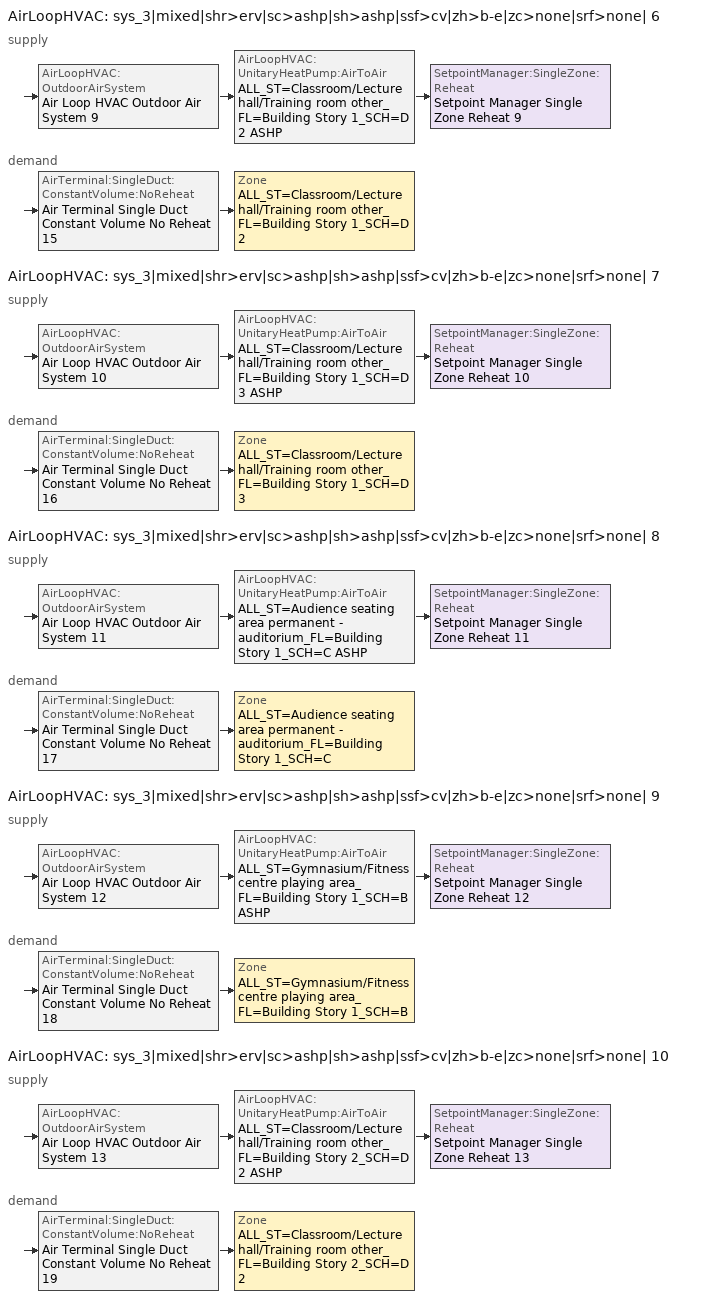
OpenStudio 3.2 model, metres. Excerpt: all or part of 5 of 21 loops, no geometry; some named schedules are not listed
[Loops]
AirLoopHVAC 'sys_3|mixed|shr>erv|sc>ashp|sh>ashp|ssf>cv|zh>b-e|zc>none|srf>none| 6'
 supply: AirLoopHVAC:OutdoorAirSystem 'Air Loop HVAC Outdoor Air System 9' > AirLoopHVAC:UnitaryHeatPump:AirToAir 'ALL_ST=Classroom/Lecture hall/Training room other_FL=Building Story 1_SCH=D 2 ASHP' > SetpointManager:SingleZone:Reheat 'Setpoint Manager Single Zone Reheat 9'
 demand: AirTerminal:SingleDuct:ConstantVolume:NoReheat 'Air Terminal Single Duct Constant Volume No Reheat 15' > Zone 'ALL_ST=Classroom/Lecture hall/Training room other_FL=Building Story 1_SCH=D 2'
AirLoopHVAC 'sys_3|mixed|shr>erv|sc>ashp|sh>ashp|ssf>cv|zh>b-e|zc>none|srf>none| 7'
 supply: AirLoopHVAC:OutdoorAirSystem 'Air Loop HVAC Outdoor Air System 10' > AirLoopHVAC:UnitaryHeatPump:AirToAir 'ALL_ST=Classroom/Lecture hall/Training room other_FL=Building Story 1_SCH=D 3 ASHP' > SetpointManager:SingleZone:Reheat 'Setpoint Manager Single Zone Reheat 10'
 demand: AirTerminal:SingleDuct:ConstantVolume:NoReheat 'Air Terminal Single Duct Constant Volume No Reheat 16' > Zone 'ALL_ST=Classroom/Lecture hall/Training room other_FL=Building Story 1_SCH=D 3'
AirLoopHVAC 'sys_3|mixed|shr>erv|sc>ashp|sh>ashp|ssf>cv|zh>b-e|zc>none|srf>none| 8'
 supply: AirLoopHVAC:OutdoorAirSystem 'Air Loop HVAC Outdoor Air System 11' > AirLoopHVAC:UnitaryHeatPump:AirToAir 'ALL_ST=Audience seating area permanent - auditorium_FL=Building Story 1_SCH=C ASHP' > SetpointManager:SingleZone:Reheat 'Setpoint Manager Single Zone Reheat 11'
 demand: AirTerminal:SingleDuct:ConstantVolume:NoReheat 'Air Terminal Single Duct Constant Volume No Reheat 17' > Zone 'ALL_ST=Audience seating area permanent - auditorium_FL=Building Story 1_SCH=C'
AirLoopHVAC 'sys_3|mixed|shr>erv|sc>ashp|sh>ashp|ssf>cv|zh>b-e|zc>none|srf>none| 9'
 supply: AirLoopHVAC:OutdoorAirSystem 'Air Loop HVAC Outdoor Air System 12' > AirLoopHVAC:UnitaryHeatPump:AirToAir 'ALL_ST=Gymnasium/Fitness centre playing area_FL=Building Story 1_SCH=B ASHP' > SetpointManager:SingleZone:Reheat 'Setpoint Manager Single Zone Reheat 12'
 demand: AirTerminal:SingleDuct:ConstantVolume:NoReheat 'Air Terminal Single Duct Constant Volume No Reheat 18' > Zone 'ALL_ST=Gymnasium/Fitness centre playing area_FL=Building Story 1_SCH=B'
AirLoopHVAC 'sys_3|mixed|shr>erv|sc>ashp|sh>ashp|ssf>cv|zh>b-e|zc>none|srf>none| 10'
 supply: AirLoopHVAC:OutdoorAirSystem 'Air Loop HVAC Outdoor Air System 13' > AirLoopHVAC:UnitaryHeatPump:AirToAir 'ALL_ST=Classroom/Lecture hall/Training room other_FL=Building Story 2_SCH=D 2 ASHP' > SetpointManager:SingleZone:Reheat 'Setpoint Manager Single Zone Reheat 13'
 demand: AirTerminal:SingleDuct:ConstantVolume:NoReheat 'Air Terminal Single Duct Constant Volume No Reheat 19' > Zone 'ALL_ST=Classroom/Lecture hall/Training room other_FL=Building Story 2_SCH=D 2'
[Sizing:Zone] Zone Cooling Design Supply Air Temperature Input Method=TemperatureDifference; Zone Cooling Design Supply Air Temperature {C}=14; Zone Cooling Design Supply Air Temperature Difference {deltaC}=11; Zone Heating Design Supply Air Temperature Input Method=TemperatureDifference; Zone Heating Design Supply Air Temperature {C}=40; Zone Heating Design Supply Air Temperature Difference {deltaC}=21; Zone Cooling Design Supply Air Humidity Ratio {kg-H2O/kg-air}=0.0085; Zone Heating Design Supply Air Humidity Ratio {kg-H2O/kg-air}=0.008; Zone Heating Sizing Factor=1.3; Zone Cooling Sizing Factor=1; Cooling Design Air Flow Method=DesignDay; Heating Design Air Flow Method=DesignDay; Account for Dedicated Outdoor Air System=No; Dedicated Outdoor Air System Control Strategy=NeutralSupplyAir; Dedicated Outdoor Air Low Setpoint Temperature for Design {C}=autosize; Dedicated Outdoor Air High Setpoint Temperature for Design {C}=autosize
ALL_ST=Classroom/Lecture hall/Training room other_FL=Building Story 1_SCH=D 2; ALL_ST=Classroom/Lecture hall/Training room other_FL=Building Story 1_SCH=D 3; ALL_ST=Audience seating area permanent - auditorium_FL=Building Story 1_SCH=C; ALL_ST=Gymnasium/Fitness centre playing area_FL=Building Story 1_SCH=B; ALL_ST=Classroom/Lecture hall/Training room other_FL=Building Story 2_SCH=D 2
[Zone equipment]
ALL_ST=Classroom/Lecture hall/Training room other_FL=Building Story 1_SCH=D 2: Zone HVAC Baseboard Convective Electric 15, Air Terminal Single Duct Constant Volume No Reheat 15
ALL_ST=Classroom/Lecture hall/Training room other_FL=Building Story 1_SCH=D 3: Zone HVAC Baseboard Convective Electric 16, Air Terminal Single Duct Constant Volume No Reheat 16
ALL_ST=Audience seating area permanent - auditorium_FL=Building Story 1_SCH=C: Zone HVAC Baseboard Convective Electric 17, Air Terminal Single Duct Constant Volume No Reheat 17
ALL_ST=Gymnasium/Fitness centre playing area_FL=Building Story 1_SCH=B: Zone HVAC Baseboard Convective Electric 18, Air Terminal Single Duct Constant Volume No Reheat 18
ALL_ST=Classroom/Lecture hall/Training room other_FL=Building Story 2_SCH=D 2: Zone HVAC Baseboard Convective Electric 19, Air Terminal Single Duct Constant Volume No Reheat 19
[AirLoopHVAC] Design Supply Air Flow Rate {m3/s}=autosize; Design Return Air Flow Fraction of Supply Air Flow=1
Name | Availability Schedule
sys_3|mixed|shr>erv|sc>ashp|sh>ashp|ssf>cv|zh>b-e|zc>none|srf>none| 6 | sys_3|mixed|shr>none|sc>ashp|sh>ashp|ssf>cv|zh>b-e|zc>none|srf>none| 6 Occ Sch
sys_3|mixed|shr>erv|sc>ashp|sh>ashp|ssf>cv|zh>b-e|zc>none|srf>none| 7 | sys_3|mixed|shr>none|sc>ashp|sh>ashp|ssf>cv|zh>b-e|zc>none|srf>none| 7 Occ Sch
sys_3|mixed|shr>erv|sc>ashp|sh>ashp|ssf>cv|zh>b-e|zc>none|srf>none| 8 | sys_3|mixed|shr>none|sc>ashp|sh>ashp|ssf>cv|zh>b-e|zc>none|srf>none| 8 Occ Sch
sys_3|mixed|shr>erv|sc>ashp|sh>ashp|ssf>cv|zh>b-e|zc>none|srf>none| 9 | sys_3|mixed|shr>none|sc>ashp|sh>ashp|ssf>cv|zh>b-e|zc>none|srf>none| 9 Occ Sch
sys_3|mixed|shr>erv|sc>ashp|sh>ashp|ssf>cv|zh>b-e|zc>none|srf>none| 10 | sys_3|mixed|shr>none|sc>ashp|sh>ashp|ssf>cv|zh>b-e|zc>none|srf>none| 10 Occ Sch
[Sizing:System] Type of Load to Size On=Sensible; Design Outdoor Air Flow Rate {m3/s}=Autosize; Central Heating Maximum System Air Flow Ratio=1; Preheat Design Temperature {C}=7; Preheat Design Humidity Ratio {kg-H2O/kg-Air}=0.008; Precool Design Temperature {C}=13; Precool Design Humidity Ratio {kg-H2O/kg-Air}=0.008; Central Cooling Design Supply Air Temperature {C}=13; Central Heating Design Supply Air Temperature {C}=43; Sizing Option=NonCoincident; 100% Outdoor Air in Cooling=No; 100% Outdoor Air in Heating=No; Central Cooling Design Supply Air Humidity Ratio {kg-H2O/kg-Air}=0.0085; Central Heating Design Supply Air Humidity Ratio {kg-H2O/kg-Air}=0.008; Cooling Design Air Flow Method=DesignDay; Cooling Design Air Flow Rate {m3/s}=0; Heating Design Air Flow Method=DesignDay; Heating Design Air Flow Rate {m3/s}=0; System Outdoor Air Method=ZoneSum; Zone Maximum Outdoor Air Fraction=1; Cooling Supply Air Flow Rate Per Floor Area {m3/s-m2}=0.00996765; Cooling Fraction of Autosized Cooling Supply Air Flow Rate=1; Cooling Supply Air Flow Rate Per Unit Cooling Capacity {m3/s-W}=3.94755e-05; Heating Supply Air Flow Rate Per Floor Area {m3/s-m2}=0.00996765; Heating Fraction of Autosized Heating Supply Air Flow Rate=1; Heating Fraction of Autosized Cooling Supply Air Flow Rate=1; Heating Supply Air Flow Rate Per Unit Heating Capacity {m3/s-W}=3.15882e-05; Cooling Design Capacity Method=CoolingDesignCapacity; Cooling Design Capacity {W}=autosize; Cooling Design Capacity Per Floor Area {W/m2}=234.7; Fraction of Autosized Cooling Design Capacity=1; Heating Design Capacity Method=HeatingDesignCapacity; Heating Design Capacity {W}=autosize; Heating Design Capacity Per Floor Area {W/m2}=157; Fraction of Autosized Heating Design Capacity=1; Central Cooling Capacity Control Method=OnOff
sys_3|mixed|shr>erv|sc>ashp|sh>ashp|ssf>cv|zh>b-e|zc>none|srf>none| 6; sys_3|mixed|shr>erv|sc>ashp|sh>ashp|ssf>cv|zh>b-e|zc>none|srf>none| 7; sys_3|mixed|shr>erv|sc>ashp|sh>ashp|ssf>cv|zh>b-e|zc>none|srf>none| 8; sys_3|mixed|shr>erv|sc>ashp|sh>ashp|ssf>cv|zh>b-e|zc>none|srf>none| 9; sys_3|mixed|shr>erv|sc>ashp|sh>ashp|ssf>cv|zh>b-e|zc>none|srf>none| 10
[Fan:OnOff] Availability Schedule=Always On Discrete; Fan Total Efficiency=0.39975; Maximum Flow Rate {m3/s}=autosize; Motor Efficiency=0.615; Motor In Airstream Fraction=1
Name | Pressure Rise {Pa} | Fan Power Ratio Function of Speed Ratio Curve | Fan Efficiency Ratio Function of Speed Ratio Curve
Fan On Off 9 | 1110.94 | Fan On Off Power Curve 8 | Fan On Off Efficiency Curve 8
Fan On Off 10 | 1110.94 | Fan On Off Power Curve 9 | Fan On Off Efficiency Curve 9
Fan On Off 11 | 1018.77 | Fan On Off Power Curve 10 | Fan On Off Efficiency Curve 10
Fan On Off 12 | 1110.94 | Fan On Off Power Curve 11 | Fan On Off Efficiency Curve 11
Fan On Off 13 | 622.722 | Fan On Off Power Curve 12 | Fan On Off Efficiency Curve 12
[Coil:Cooling:DX:SingleSpeed] Availability Schedule=Always On Discrete; Rated Total Cooling Capacity {W}=autosize; Rated Sensible Heat Ratio=autosize; Rated Air Flow Rate {m3/s}=autosize; Rated Evaporator Fan Power Per Volume Flow Rate {W/(m3/s)}=773.3; Total Cooling Capacity Function of Temperature Curve=DXCOOL-NECB2011-REF-CAPFT; Total Cooling Capacity Function of Flow Fraction Curve=DXCOOL-NECB2011-REF-CAPFFLOW; Energy Input Ratio Function of Temperature Curve=DXCOOL-NECB2011-REF-COOLEIRFT; Energy Input Ratio Function of Flow Fraction Curve=DXCOOL-NECB2011-REF-COOLEIRFFLOW; Part Load Fraction Correlation Curve=DXCOOL-NECB2011-REF-COOLPLFFPLR; Minimum Outdoor Dry-Bulb Temperature for Compressor Operation {C}=-25; Condenser Type=AirCooled; Evaporative Condenser Effectiveness=0; Evaporative Condenser Air Flow Rate {m3/s}=Autosize; Evaporative Condenser Pump Rated Power Consumption {W}=Autosize; Crankcase Heater Capacity {W}=0; Maximum Outdoor Dry-Bulb Temperature for Crankcase Heater Operation {C}=0; Basin Heater Capacity {W/K}=0; Basin Heater Setpoint Temperature {C}=10
Name | Rated COP {W/W}
CoilCoolingDXSingleSpeed_ashp 8 317kBtu/hr 9.3EER; CoilCoolingDXSingleSpeed_ashp 9 308kBtu/hr 9.3EER; CoilCoolingDXSingleSpeed_ashp 10 638kBtu/hr 9.3EER; CoilCoolingDXSingleSpeed_ashp 11 300kBtu/hr 9.3EER | 3.23281
CoilCoolingDXSingleSpeed_ashp 12 95kBtu/hr 10.8EER | 3.73224
[Coil:Heating:DX:SingleSpeed] Availability Schedule=Always On Discrete; Rated Air Flow Rate {m3/s}=Autosize; Rated Supply Fan Power Per Volume Flow Rate {W/(m3/s)}=773.3; Total Heating Capacity Function of Temperature Curve=DXHEAT-NECB2011-REF-CAPFT; Total Heating Capacity Function of Flow Fraction Curve=DXHEAT-NECB2011-REF-CAPFFLOW; Energy Input Ratio Function of Temperature Curve=DXHEAT-NECB2011-REF-EIRFT; Energy Input Ratio Function of Flow Fraction Curve=DXHEAT-NECB2011-REF-EIRFFLOW; Part Load Fraction Correlation Curve=DXHEAT-NECB2011-REF-PLFFPLR; Minimum Outdoor Dry-Bulb Temperature for Compressor Operation {C}=-10; Defrost Strategy=Resistive; Defrost Control=Timed; Defrost Time Period Fraction=0.166667; Resistive Defrost Heater Capacity {W}=2000
Name | Rated Total Heating Capacity {W} | Rated COP {W/W}
CoilHeatingDXSingleSpeed_ashp 8 230 Clg kBtu/hr 3.2COPH | 67342.6 | 3.50723
CoilHeatingDXSingleSpeed_ashp 9 223 Clg kBtu/hr 3.2COPH | 65378.3 | 3.50405
CoilHeatingDXSingleSpeed_ashp 10 462 Clg kBtu/hr 3.2COPH | 135417 | 3.61723
CoilHeatingDXSingleSpeed_ashp 11 218 Clg kBtu/hr 3.2COPH | 63772.2 | 3.50146
CoilHeatingDXSingleSpeed_ashp 12 69 Clg kBtu/hr 3.3COPH | 20235.1 | 3.53832
[Controller:OutdoorAir] Minimum Outdoor Air Flow Rate {m3/s}=autosize; Maximum Outdoor Air Flow Rate {m3/s}=Autosize; Economizer Control Type=DifferentialEnthalpy; Economizer Control Action Type=ModulateFlow; Lockout Type=NoLockout; Minimum Limit Type=FixedMinimum; High Humidity Control=No; Heat Recovery Bypass Control Type=BypassWhenOAFlowGreaterThanMinimum
Name | Minimum Outdoor Air Schedule | Controller Mechanical Ventilation
Controller Outdoor Air 9 | sys_3|mixed|shr>none|sc>ashp|sh>ashp|ssf>cv|zh>b-e|zc>none|srf>none| 6 Occ Sch | Controller Mechanical Ventilation 9
Controller Outdoor Air 10 | sys_3|mixed|shr>none|sc>ashp|sh>ashp|ssf>cv|zh>b-e|zc>none|srf>none| 7 Occ Sch | Controller Mechanical Ventilation 10
Controller Outdoor Air 11 | sys_3|mixed|shr>none|sc>ashp|sh>ashp|ssf>cv|zh>b-e|zc>none|srf>none| 8 Occ Sch | Controller Mechanical Ventilation 11
Controller Outdoor Air 12 | sys_3|mixed|shr>none|sc>ashp|sh>ashp|ssf>cv|zh>b-e|zc>none|srf>none| 9 Occ Sch | Controller Mechanical Ventilation 12
Controller Outdoor Air 13 | sys_3|mixed|shr>none|sc>ashp|sh>ashp|ssf>cv|zh>b-e|zc>none|srf>none| 10 Occ Sch | Controller Mechanical Ventilation 13
[Controller:MechanicalVentilation] Availability Schedule=Always On Discrete; System Outdoor Air Method=ZoneSum
Controller Mechanical Ventilation 9; Controller Mechanical Ventilation 10; Controller Mechanical Ventilation 11; Controller Mechanical Ventilation 12; Controller Mechanical Ventilation 13
[AirLoopHVAC:OutdoorAirSystem]
Name | Controller
Air Loop HVAC Outdoor Air System 9 | Controller Outdoor Air 9
Air Loop HVAC Outdoor Air System 10 | Controller Outdoor Air 10
Air Loop HVAC Outdoor Air System 11 | Controller Outdoor Air 11
Air Loop HVAC Outdoor Air System 12 | Controller Outdoor Air 12
Air Loop HVAC Outdoor Air System 13 | Controller Outdoor Air 13
[Coil:Heating:Gas] Availability Schedule=Always On Discrete; Gas Burner Efficiency=0.81; Nominal Capacity {W}=AutoSize; Parasitic Electric Load {W}=0; Part Load Fraction Correlation Curve=FURNACE-EFFPLR-NECB2011; Parasitic Gas Load {W}=0
Coil Heating Gas 9; Coil Heating Gas 10; Coil Heating Gas 11; Coil Heating Gas 12; Coil Heating Gas 13
[AirLoopHVAC:UnitaryHeatPump:AirToAir] Availability Schedule=Always On Discrete; Supply Air Flow Rate During Cooling Operation {m3/s}=Autosize; Supply Air Flow Rate During Heating Operation {m3/s}=Autosize; Maximum Supply Air Temperature from Supplemental Heater {C}=Autosize
Name | Controlling Zone or Thermostat Location | Supply Air Fan | Heating Coil | Cooling Coil | Supplemental Heating Coil | Supply Air Fan Operating Mode Schedule
ALL_ST=Classroom/Lecture hall/Training room other_FL=Building Story 1_SCH=D 2 ASHP | ALL_ST=Classroom/Lecture hall/Training room other_FL=Building Story 1_SCH=D 2 | Fan On Off 9 | CoilHeatingDXSingleSpeed_ashp 8 230 Clg kBtu/hr 3.2COPH | CoilCoolingDXSingleSpeed_ashp 8 317kBtu/hr 9.3EER | Coil Heating Gas 9 | sys_3|mixed|shr>none|sc>ashp|sh>ashp|ssf>cv|zh>b-e|zc>none|srf>none| 6 Occ Sch
ALL_ST=Classroom/Lecture hall/Training room other_FL=Building Story 1_SCH=D 3 ASHP | ALL_ST=Classroom/Lecture hall/Training room other_FL=Building Story 1_SCH=D 3 | Fan On Off 10 | CoilHeatingDXSingleSpeed_ashp 9 223 Clg kBtu/hr 3.2COPH | CoilCoolingDXSingleSpeed_ashp 9 308kBtu/hr 9.3EER | Coil Heating Gas 10 | sys_3|mixed|shr>none|sc>ashp|sh>ashp|ssf>cv|zh>b-e|zc>none|srf>none| 7 Occ Sch
ALL_ST=Audience seating area permanent - auditorium_FL=Building Story 1_SCH=C ASHP | ALL_ST=Audience seating area permanent - auditorium_FL=Building Story 1_SCH=C | Fan On Off 11 | CoilHeatingDXSingleSpeed_ashp 10 462 Clg kBtu/hr 3.2COPH | CoilCoolingDXSingleSpeed_ashp 10 638kBtu/hr 9.3EER | Coil Heating Gas 11 | sys_3|mixed|shr>none|sc>ashp|sh>ashp|ssf>cv|zh>b-e|zc>none|srf>none| 8 Occ Sch
ALL_ST=Gymnasium/Fitness centre playing area_FL=Building Story 1_SCH=B ASHP | ALL_ST=Gymnasium/Fitness centre playing area_FL=Building Story 1_SCH=B | Fan On Off 12 | CoilHeatingDXSingleSpeed_ashp 11 218 Clg kBtu/hr 3.2COPH | CoilCoolingDXSingleSpeed_ashp 11 300kBtu/hr 9.3EER | Coil Heating Gas 12 | sys_3|mixed|shr>none|sc>ashp|sh>ashp|ssf>cv|zh>b-e|zc>none|srf>none| 9 Occ Sch
ALL_ST=Classroom/Lecture hall/Training room other_FL=Building Story 2_SCH=D 2 ASHP | ALL_ST=Classroom/Lecture hall/Training room other_FL=Building Story 2_SCH=D 2 | Fan On Off 13 | CoilHeatingDXSingleSpeed_ashp 12 69 Clg kBtu/hr 3.3COPH | CoilCoolingDXSingleSpeed_ashp 12 95kBtu/hr 10.8EER | Coil Heating Gas 13 | sys_3|mixed|shr>none|sc>ashp|sh>ashp|ssf>cv|zh>b-e|zc>none|srf>none| 10 Occ Sch
[SetpointManager:SingleZone:Reheat] Minimum Supply Air Temperature {C}=13; Maximum Supply Air Temperature {C}=43
Name | Control Zone
Setpoint Manager Single Zone Reheat 9 | ALL_ST=Classroom/Lecture hall/Training room other_FL=Building Story 1_SCH=D 2
Setpoint Manager Single Zone Reheat 10 | ALL_ST=Classroom/Lecture hall/Training room other_FL=Building Story 1_SCH=D 3
Setpoint Manager Single Zone Reheat 11 | ALL_ST=Audience seating area permanent - auditorium_FL=Building Story 1_SCH=C
Setpoint Manager Single Zone Reheat 12 | ALL_ST=Gymnasium/Fitness centre playing area_FL=Building Story 1_SCH=B
Setpoint Manager Single Zone Reheat 13 | ALL_ST=Classroom/Lecture hall/Training room other_FL=Building Story 2_SCH=D 2
[ZoneHVAC:Baseboard:Convective:Electric] Availability Schedule=Always On Discrete; Nominal Capacity {W}=autosize; Efficiency=1
Zone HVAC Baseboard Convective Electric 15; Zone HVAC Baseboard Convective Electric 16; Zone HVAC Baseboard Convective Electric 17; Zone HVAC Baseboard Convective Electric 18; Zone HVAC Baseboard Convective Electric 19
[AirTerminal:SingleDuct:ConstantVolume:NoReheat] Availability Schedule=Always On Discrete; Maximum Air Flow Rate {m3/s}=AutoSize
Air Terminal Single Duct Constant Volume No Reheat 15; Air Terminal Single Duct Constant Volume No Reheat 16; Air Terminal Single Duct Constant Volume No Reheat 17; Air Terminal Single Duct Constant Volume No Reheat 18; Air Terminal Single Duct Constant Volume No Reheat 19
[Schedule:Ruleset]
Name | Default Day Schedule | Summer Design Day Schedule | Winter Design Day Schedule
sys_3|mixed|shr>none|sc>ashp|sh>ashp|ssf>cv|zh>b-e|zc>none|srf>none| 10 Occ Sch | sys_3|mixed|shr>none|sc>ashp|sh>ashp|ssf>cv|zh>b-e|zc>none|srf>none| 10 Occ Sch Default | sys_3|mixed|shr>none|sc>ashp|sh>ashp|ssf>cv|zh>b-e|zc>none|srf>none| 10 Occ Sch Summer Design Day | sys_3|mixed|shr>none|sc>ashp|sh>ashp|ssf>cv|zh>b-e|zc>none|srf>none| 10 Occ Sch Winter Design Day
sys_3|mixed|shr>none|sc>ashp|sh>ashp|ssf>cv|zh>b-e|zc>none|srf>none| 6 Occ Sch | sys_3|mixed|shr>none|sc>ashp|sh>ashp|ssf>cv|zh>b-e|zc>none|srf>none| 6 Occ Sch Default | sys_3|mixed|shr>none|sc>ashp|sh>ashp|ssf>cv|zh>b-e|zc>none|srf>none| 6 Occ Sch Summer Design Day | sys_3|mixed|shr>none|sc>ashp|sh>ashp|ssf>cv|zh>b-e|zc>none|srf>none| 6 Occ Sch Winter Design Day
sys_3|mixed|shr>none|sc>ashp|sh>ashp|ssf>cv|zh>b-e|zc>none|srf>none| 7 Occ Sch | sys_3|mixed|shr>none|sc>ashp|sh>ashp|ssf>cv|zh>b-e|zc>none|srf>none| 7 Occ Sch Default | sys_3|mixed|shr>none|sc>ashp|sh>ashp|ssf>cv|zh>b-e|zc>none|srf>none| 7 Occ Sch Summer Design Day | sys_3|mixed|shr>none|sc>ashp|sh>ashp|ssf>cv|zh>b-e|zc>none|srf>none| 7 Occ Sch Winter Design Day
sys_3|mixed|shr>none|sc>ashp|sh>ashp|ssf>cv|zh>b-e|zc>none|srf>none| 8 Occ Sch | sys_3|mixed|shr>none|sc>ashp|sh>ashp|ssf>cv|zh>b-e|zc>none|srf>none| 8 Occ Sch Default | sys_3|mixed|shr>none|sc>ashp|sh>ashp|ssf>cv|zh>b-e|zc>none|srf>none| 8 Occ Sch Summer Design Day | sys_3|mixed|shr>none|sc>ashp|sh>ashp|ssf>cv|zh>b-e|zc>none|srf>none| 8 Occ Sch Winter Design Day
sys_3|mixed|shr>none|sc>ashp|sh>ashp|ssf>cv|zh>b-e|zc>none|srf>none| 9 Occ Sch | sys_3|mixed|shr>none|sc>ashp|sh>ashp|ssf>cv|zh>b-e|zc>none|srf>none| 9 Occ Sch Default | sys_3|mixed|shr>none|sc>ashp|sh>ashp|ssf>cv|zh>b-e|zc>none|srf>none| 9 Occ Sch Summer Design Day | sys_3|mixed|shr>none|sc>ashp|sh>ashp|ssf>cv|zh>b-e|zc>none|srf>none| 9 Occ Sch Winter Design Day
[Schedule:Day]
sys_3|mixed|shr>none|sc>ashp|sh>ashp|ssf>cv|zh>b-e|zc>none|srf>none| 6 Occ Sch Default: 9, 0, 0, 18, 0, 1, 19, 0, 0, 22, 0, 1, 24, 0, 0
sys_3|mixed|shr>none|sc>ashp|sh>ashp|ssf>cv|zh>b-e|zc>none|srf>none| 6 Occ Sch Summer Design Day: 24, 0, 1
[Schedule:Constant]
Always On Discrete: Value=1
[Curve:Exponent] Coefficient1 Constant=1; Coefficient2 Constant=0; Coefficient3 Constant=0; Minimum Value of x=0; Maximum Value of x=1
Fan On Off Power Curve 8; Fan On Off Power Curve 9; Fan On Off Power Curve 10; Fan On Off Power Curve 11; Fan On Off Power Curve 12
[Curve:Cubic]
Name | Coefficient1 Constant | Coefficient2 x | Coefficient3 x**2 | Coefficient4 x**3 | Minimum Value of x | Maximum Value of x
Fan On Off Efficiency Curve 8; Fan On Off Efficiency Curve 9; Fan On Off Efficiency Curve 10; Fan On Off Efficiency Curve 11; Fan On Off Efficiency Curve 12 | 1 | 0 | 0 | 0 | 0 | 1
DXHEAT-NECB2011-REF-CAPFT | 0.729009 | 0.0319275 | 0.000136404 | -8.748e-06 | -20 | 20
DXHEAT-NECB2011-REF-CAPFFLOW | 0.84 | 0.16 | 0 | 0 | 0.5 | 1.5
DXHEAT-NECB2011-REF-EIRFT | 1.2183 | -0.03612 | 0.00142 | -2.68e-05 | -20 | 20
DXHEAT-NECB2011-REF-PLFFPLR | 0.3696 | 2.3362 | -2.9577 | 1.2596 | 0.7 | 1
DXCOOL-NECB2011-REF-COOLPLFFPLR | 0.0277 | 4.9151 | -8.184 | 4.2702 | 0.7 | 1
FURNACE-EFFPLR-NECB2011 | 0.722 | 0.8211 | -1.0396 | 0.5 | 0 | 1
[Curve:Biquadratic] Minimum Value of x=13; Maximum Value of x=24; Minimum Value of y=24; Maximum Value of y=46
Name | Coefficient1 Constant | Coefficient2 x | Coefficient3 x**2 | Coefficient4 y | Coefficient5 y**2 | Coefficient6 x*y
DXCOOL-NECB2011-REF-CAPFT | 0.867905 | 0.0142459 | 0.00055436 | -0.0075575 | 3.3e-05 | -0.0001918
DXCOOL-NECB2011-REF-COOLEIRFT | 0.114171 | 0.0281822 | -0.0004199 | 0.0214108 | 0.000161028 | -0.000679104
[Curve:Quadratic]
Name | Coefficient1 Constant | Coefficient2 x | Coefficient3 x**2 | Minimum Value of x | Maximum Value of x
DXHEAT-NECB2011-REF-EIRFFLOW | 1.3824 | -0.4336 | 0.0512 | 0 | 1
DXCOOL-NECB2011-REF-CAPFFLOW | 0.8 | 0.2 | 0 | 0.5 | 1.5
DXCOOL-NECB2011-REF-COOLEIRFFLOW | 1.1552 | -0.1808 | 0.0256 | 0.5 | 1.5
